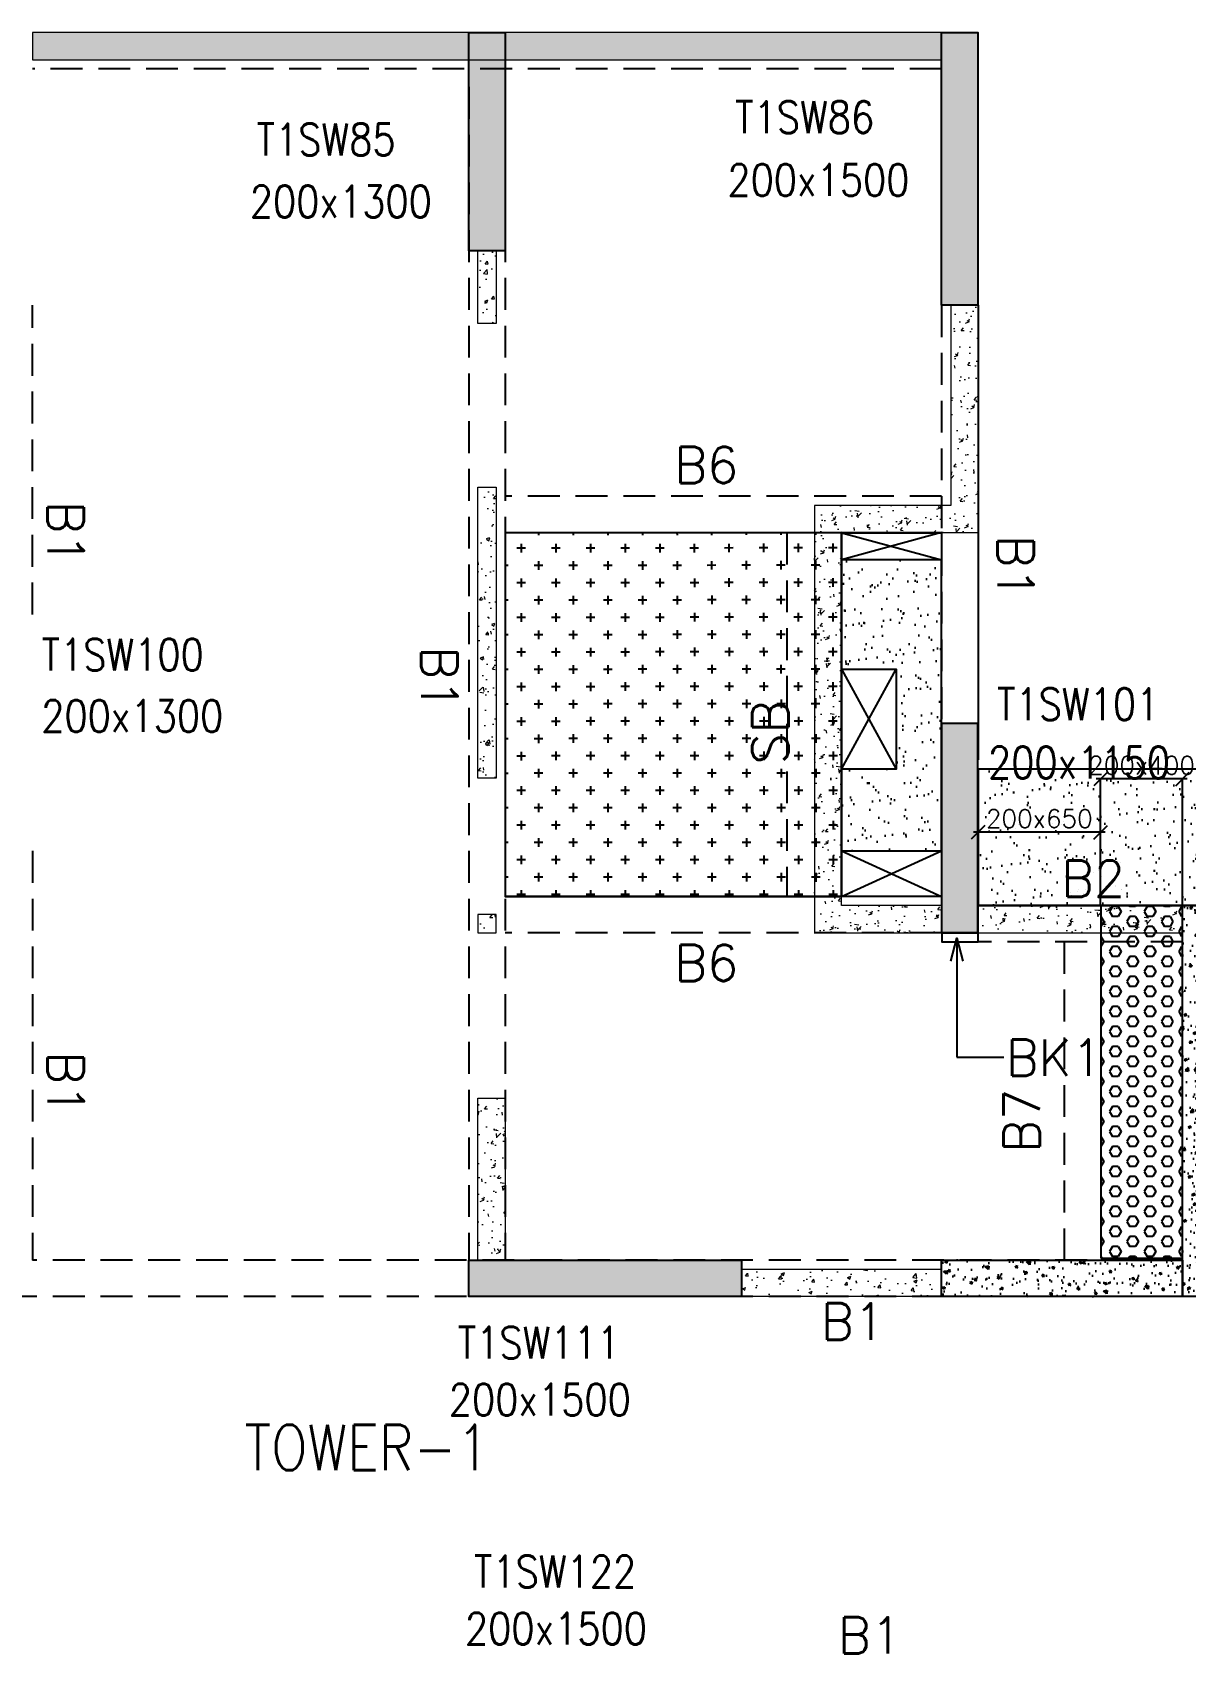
# Model space of a CAD drawing. Header units: millimetres. Extents: x 1078357 to 2594950, y -4969473 to -4636555.
# Drawn here: x 2106885 to 2113227, y -4665822 to -4656909 of the extents above; entities that cross this region are included whole.
import ezdxf

# ---------------------------------------------------------------- set-up
doc = ezdxf.new("R2010")
doc.units = ezdxf.units.MM
doc.header["$PDMODE"] = 35
for name, pattern in [('CONTINOUS', [0]), ('HIDDEN', [0.375, 0.25, -0.125]), ('New Retail block$0$CONTINOUS', [0])]:
    doc.linetypes.add(name, pattern=pattern)
doc.layers.get('0').update_dxf_attribs({"lineweight": 0})
doc.layers.get('Defpoints').update_dxf_attribs({"lineweight": 0})
for name, color, linetype, lineweight in [('A-_ANOTDIMA_D-', 6, 'Continuous', 13), ('COL. NO.', 30, 'Continuous', 25), ('COL. SIZE', 7, 'Continuous', 25), ('DIM', 9, 'Continuous', 25), ('HATCH', 8, 'Continuous', 30), ('RCC UPSTAND', 43, 'Continuous', 30), ('S-NON STR RCC WALL', 8, 'Continuous', 0)]:
    doc.layers.add(name, color=color, linetype=linetype, lineweight=lineweight)
for name, color, linetype in [('B-200x325', 201, 'HIDDEN'), ('B-200x375', 41, 'HIDDEN'), ('B-200x650', 241, 'HIDDEN'), ('B-300xSLAB THK.', 151, 'Continuous'), ('BK1-200x650', 241, 'HIDDEN'), ('DC BEAM NO.', 7, 'Continuous'), ('DROP SLAB', 8, 'Continuous'), ('NON STR. RCC WALL', 6, 'Continuous'), ('S-COLUMN_SHEAR WALL', 1, 'Continuous'), ('S-PROJECTION', 54, 'New Retail block$0$CONTINOUS'), ('SLAB FOLD', 8, 'Continuous'), ('TEXT', 7, 'Continuous')]:
    doc.layers.add(name, color=color, linetype=linetype)
doc.styles.add('Roman', font='romans')
doc.styles.add('ROMANS', font='romans.shx', dxfattribs={"width": 0.85})
doc.dimstyles.new('HARESH', dxfattribs={"dimtxt": 150, "dimasz": 75, "dimexe": 0, "dimexo": 0, "dimgap": 25, "dimtad": 1, "dimdec": 0, "dimdsep": 46, "dimtxsty": 'Roman', "dimblk": 'OBLIQUE', "dimcen": 225, "dimdle": 25, "dimclrd": 2, "dimclre": 2, "dimclrt": 7, "dimadec": 8, "dimazin": 1, "dimtfac": 1, "dimtdec": 0, "dimtmove": 0, "dimatfit": 0, "dimfxl": 1, "dimlwd": -1, "dimlwe": -1, "dimarcsym": 0})
pattern_1 = [(50, (-4290485.55, 23160377.68), (182.184669, -15.9390855), [19.05, -209.55]), (355, (-4290485.55, 23160377.68), (-35.2434214, 191.0568452), [15.24, -167.6405842]), (100.4514447, (-4290470.37, 23160376.35), (146.9412471, 175.1177519), [16.1900088, -178.0902446]), (46.1842, (-4290485.55, 23160428.48), (271.0790409, -42.042328), [28.575, -314.325]), (96.6355576, (-4290462.96, 23160424.97), (237.404134, 247.4261246), [24.2850231, -267.1356082]), (351.1841512, (-4290485.55, 23160428.48), (237.404134, 247.4261246), [22.859967, -251.459732]), (21, (-4290460.15, 23160415.78), (151.6143913, -102.2651982), [19.05, -209.55]), (326, (-4290460.15, 23160415.78), (61.8020283, 184.1879661), [15.24, -167.64]), (71.451445, (-4290447.52, 23160407.26), (213.4164193, 81.9227689), [16.1900088, -178.0899376]), (37.5, (-4290485.55, 23160377.68), (3.08860325, 84.55503887), [0, -165.608, 0, -170.18, 0, -168.275]), (7.5, (-4290485.55, 23160377.68), (66.8196625, 100.18057482), [0, -97.028, 0, -161.798, 0, -64.135]), (327.5, (-4290542.194, 23160377.68), (135.59059517, -5.728744), [0, -63.5, 0, -198.12, 0, -262.89]), (317.5, (-4290567.59, 23160377.68), (148.1291814, 25.42649103), [0, -82.55, 0, -131.572, 0, -186.69])]

# ---------------------------------------------------------------- blocks, each defined once
blk = doc.blocks.new('_Oblique')
at = {"color": 0, "linetype": 'ByBlock', "lineweight": -2}
blk.add_line((-0.5, -0.5), (0.5, 0.5), dxfattribs=at)
blk = doc.blocks.new('*D1560')
at = {"layer": 'Defpoints', "color": 0, "ltscale": 700, "transparency": 16777216}
for p in [(2112759.6, -4661013.9), (2112759.6, -4661709, 0), (2113209.7, -4661709, 0)]:
    blk.add_point(p, dxfattribs=at)
at = {"layer": 'DIM', "color": 2, "ltscale": 700, "transparency": 16777216}
for p, q in [((2113234.7, -4661013.9), (2112734.6, -4661013.9)), ((2112759.6, -4661709), (2112759.6, -4661013.9)), ((2113209.7, -4661709), (2113209.7, -4661013.9))]:
    blk.add_line(p, q, dxfattribs=at)
at = {"layer": 'DIM', "color": 2, "ltscale": 700, "transparency": 16777216, "xscale": 75, "yscale": 75, "zscale": 75, "rotation": 180}
blk.add_blockref('_Oblique', (2112759.6, -4661013.9), dxfattribs=at)
at = {"layer": 'DIM', "color": 2, "ltscale": 700, "transparency": 16777216, "xscale": 75, "yscale": 75, "zscale": 75}
blk.add_blockref('_Oblique', (2113209.7, -4661013.9), dxfattribs=at)
at = {"layer": 'DIM', "color": 7, "ltscale": 700, "transparency": 16777216, "insert": (2112984.7, -4660938.9), "char_height": 150, "attachment_point": 5, "style": 'Roman'}
blk.add_mtext('{\\H0.666667x;200x400}', dxfattribs=at)
blk = doc.blocks.new('*D1561')
at = {"layer": 'Defpoints', "color": 0, "ltscale": 700, "transparency": 16777216}
for p in [(2112084.9, -4661306.9), (2112084.9, -4661708.9, 0), (2112759.6, -4661709, 0)]:
    blk.add_point(p, dxfattribs=at)
at = {"layer": 'DIM', "color": 2, "ltscale": 700, "transparency": 16777216}
for p, q in [((2112784.6, -4661306.9), (2112059.9, -4661306.9)), ((2112084.9, -4661708.9), (2112084.9, -4661306.9)), ((2112759.6, -4661709), (2112759.6, -4661306.9))]:
    blk.add_line(p, q, dxfattribs=at)
at = {"layer": 'DIM', "color": 2, "ltscale": 700, "transparency": 16777216, "xscale": 75, "yscale": 75, "zscale": 75, "rotation": 180}
blk.add_blockref('_Oblique', (2112084.9, -4661306.9), dxfattribs=at)
at = {"layer": 'DIM', "color": 2, "ltscale": 700, "transparency": 16777216, "xscale": 75, "yscale": 75, "zscale": 75}
blk.add_blockref('_Oblique', (2112759.6, -4661306.9), dxfattribs=at)
at = {"layer": 'DIM', "color": 7, "ltscale": 700, "transparency": 16777216, "insert": (2112422.3, -4661231.9), "char_height": 150, "attachment_point": 5, "style": 'Roman'}
blk.add_mtext('{\\H0.666667x;200x650}', dxfattribs=at)
blk = doc.blocks.new('G$CD63B60BD')
at = {"layer": 'COL. NO.', "linetype": 'Continuous', "style": 'ROMANS', "width": 0.85}
for s, p in [('T1SW86', (61839.4, 15346.7, -320.4)), ('T1SW85', (59207.6, 15224, -320.4)), ('T1SW100', (58025.2, 12391.2, -320.4)), ('T1SW101', (63279.5, 12119.6, -320.4)), ('T1SW111', (60314.4, 8609.2, -320.4)), ('T1SW122', (60403.1, 7350.6, -320.4))]:
    blk.add_text(s, height=175, dxfattribs=at).set_placement(p)
at = {"layer": 'COL. SIZE', "linetype": 'Continuous', "style": 'ROMANS', "width": 0.85}
for s, p in [('200x1500', (61797.3, 15000.9, -320.4)), ('200x1300', (59170.8, 14882.7, -320.4)), ('200x1300', (58024, 12054.3, -320.4)), ('200x1150', (63230.3, 11798.7, -320.4)), ('200x1500', (60265.2, 8295.7, -320.4)), ('200x1500', (60354, 7037.1, -320.4))]:
    blk.add_text(s, height=175, dxfattribs=at).set_placement(p)

msp = doc.modelspace()

# ---------------------------------------------------------------- hatches: boundary and pattern name
at = {"layer": 'DROP SLAB'}
h = msp.add_hatch(dxfattribs=at)
h.set_pattern_fill('CROSS', color=8, scale=15, angle=0.03079)
h.set_pattern_definition([(180.03079016, (-1215506.8, 9380796.94), (-95.1987999, -95.3011726), [47.625, -142.875]), (270.03079016, (-1215530.63, 9380820.74), (95.3011726, -95.1987999), [47.625, -142.875])])
h.paths.add_polyline_path([(2111334.6, -4659659.7), (2109484.9, -4659659.8), (2109484.9, -4661659.7), (2111334.6, -4661659.5)])
at = {"layer": 'HATCH'}
h = msp.add_hatch(dxfattribs=at)
h.set_pattern_fill('AR-SAND', color=8, scale=3, angle=0.02985)
h.set_pattern_definition([(37.47015413, (-2920148.67, 18698699.15), (-4.72361136, 146.8264517), [0, -115.824, 0, -129.54, 0, -123.825]), (7.4701541, (-2920148.67, 18698699.15), (134.9689868, 214.9772528), [0, -62.484, 0, -104.394, 0, -40.005]), (327.4701541, (-2920242.4, 18698699.2), (237.2979035, 0.3075449), [0, -38.1, 0, -137.16, 0, -179.07]), (317.4701541, (-2920242.4, 18698699.2), (229.1017424, 66.759465), [0, -19.05, 0, -89.916, 0, -102.87])])
h.paths.add_polyline_path([(2111884.3, -4659809.5), (2111334.3, -4659809.5), (2111334.3, -4660409.5), (2111634.3, -4660409.5), (2111634.3, -4660959.5), (2111334.3, -4660959.4), (2111334.3, -4661409.5), (2111884.3, -4661409.5)])
h = msp.add_hatch(dxfattribs=at)
h.set_pattern_fill('AR-SAND', color=8, scale=3, angle=179.97015)
h.set_pattern_definition([(37.4701541, (-1935823.01, 14014679.97), (-4.72361136, 146.8264517), [0, -115.824, 0, -129.54, 0, -123.825]), (7.4701541, (-1935823.01, 14014679.97), (134.9689868, 214.9772528), [0, -62.484, 0, -104.394, 0, -40.005]), (327.4701541, (-1935916.74, 14014680.02), (237.2979035, 0.3075449), [0, -38.1, 0, -137.16, 0, -179.07]), (317.4701541, (-1935916.74, 14014680.02), (229.1017424, 66.759465), [0, -19.05, 0, -89.916, 0, -102.87])])
h.paths.add_polyline_path([(2114535.2, -4660959.4), (2112085.2, -4660959.4), (2112085.2, -4661709.4), (2114535.2, -4661709.4)])
h = msp.add_hatch(dxfattribs=at)
h.set_pattern_fill('AR-SAND', color=8, scale=3, angle=179.97015)
h.set_pattern_definition([(37.4701541, (-1935822.92, 14014679.97), (-4.72361136, 146.8264517), [0, -115.824, 0, -129.54, 0, -123.825]), (7.4701541, (-1935822.92, 14014679.97), (134.9689868, 214.9772528), [0, -62.484, 0, -104.394, 0, -40.005]), (327.4701541, (-1935916.64, 14014680.02), (237.2979035, 0.3075449), [0, -38.1, 0, -137.16, 0, -179.07]), (317.4701541, (-1935916.64, 14014680.02), (229.1017424, 66.759465), [0, -19.05, 0, -89.916, 0, -102.87])])
h.paths.add_polyline_path([(2114535.3, -4661109.5), (2112085.3, -4661109.5), (2112085.3, -4661709.4), (2114535.3, -4661709.4)])
at = {"layer": 'RCC UPSTAND'}
h = msp.add_hatch(dxfattribs=at)
h.set_pattern_fill('AR-CONC', color=8, scale=20, angle=360)
h.set_pattern_definition([(50, (-424009.57, -1453334.53), (143.4520365, -12.550427), [15, -165]), (355, (-424009.57, -1453334.53), (-27.7502667, 150.438427), [12, -132]), (100.4514445, (-423997.61, -1453335.58), (115.7017693, 137.887998), [12.7480384, -140.2284224]), (46.1842, (-424009.57, -1453294.53), (213.448266, -33.103856), [22.5, -247.5]), (96.6356355, (-423991.78, -1453297.29), (186.932389, 194.82372), [19.122068, -210.342752]), (351.184164, (-424009.57, -1453294.53), (186.932389, 194.82372), [18, -198]), (21, (-423989.57, -1453304.53), (119.3814104, -80.523778), [15, -165]), (326, (-423989.57, -1453304.53), (48.6630664, 145.030009), [12, -132]), (71.4514447, (-423979.62, -1453311.24), (168.0444753, 64.5062306), [12.748038, -140.2284224]), (37.5, (-424009.57, -1453334.53), (2.43197106, 66.57877077), [0, -130.4, 0, -134, 0, -132.5]), (7.5, (-424009.57, -1453334.53), (52.6139075, 78.8823424), [0, -76.4, 0, -127.4, 0, -50.5]), (327.5, (-424054.17, -1453334.53), (106.7644872, -4.51097435), [0, -50, 0, -156, 0, -207]), (317.5, (-424074.17, -1453334.53), (116.6372339, 20.0209965), [0, -65, 0, -103.6, 0, -147])])
h.paths.add_polyline_path([(2113409.9, -4663859.5), (2113209.9, -4663859.5), (2113209.9, -4661709.5), (2113409.9, -4661709.5)])
h = msp.add_hatch(dxfattribs=at)
h.set_pattern_fill('AR-CONC', color=8, scale=20, angle=90)
h.set_pattern_definition([(140, (-1096490.06, -7201079.05), (12.550427, 143.4520365), [15, -165]), (85, (-1096490.06, -7201079.05), (-150.438427, -27.7502667), [12, -132]), (190.4514445, (-1096489.02, -7201067.1), (-137.887998, 115.7017693), [12.7480384, -140.2284224]), (136.1842, (-1096530.06, -7201079.05), (33.103856, 213.448266), [22.5, -247.5]), (186.6356355, (-1096527.3, -7201061.27), (-194.82372, 186.932389), [19.122068, -210.342752]), (81.184164, (-1096530.06, -7201079.05), (-194.82372, 186.932389), [18, -198]), (111, (-1096520.06, -7201059.05), (80.523778, 119.3814104), [15, -165]), (56, (-1096520.06, -7201059.05), (-145.030009, 48.6630664), [12, -132]), (161.4514447, (-1096513.35, -7201049.1), (-64.5062306, 168.0444753), [12.748038, -140.2284224]), (127.5, (-1096490.065, -7201079.053), (-66.57877077, 2.43197106), [0, -130.4, 0, -134, 0, -132.5]), (97.5, (-1096490.065, -7201079.05), (-78.8823424, 52.6139075), [0, -76.4, 0, -127.4, 0, -50.5]), (57.5, (-1096490.065, -7201123.653), (4.51097435, 106.7644872), [0, -50, 0, -156, 0, -207]), (47.5, (-1096490.06, -7201143.65), (-20.0209965, 116.6372339), [0, -65, 0, -103.6, 0, -147])])
h.paths.add_polyline_path([(2113209.9, -4663659.5), (2113209.9, -4663859.5), (2111884.9, -4663859.5), (2111884.9, -4663659.6)])
at = {"layer": 'S-COLUMN_SHEAR WALL', "lineweight": 25}
h = msp.add_hatch(color=1, dxfattribs=at)
h.dxf.hatch_style = 1
h.paths.add_polyline_path([(2109284.9, -4658109.6), (2109484.9, -4658109.6), (2109484.9, -4656909.5), (2109284.9, -4656909.5)])
at = {"layer": 'S-COLUMN_SHEAR WALL', "lineweight": 25, "extrusion": (-1.00316e-06, 2.11765e-11, 1)}
h = msp.add_hatch(color=1, dxfattribs=at)
h.dxf.hatch_style = 1
h.paths.add_polyline_path([(2111884.9, -4656909.5), (2112084.9, -4656909.5), (2112084.9, -4658409.5), (2111884.9, -4658409.5)])
h = msp.add_hatch(color=1, dxfattribs=at)
h.dxf.hatch_style = 1
h.paths.add_polyline_path([(2111884.9, -4661859.5), (2112084.9, -4661859.5), (2112084.9, -4660709.5), (2111884.9, -4660709.5)])
at = {"layer": 'S-COLUMN_SHEAR WALL', "lineweight": 25}
h = msp.add_hatch(color=1, dxfattribs=at)
h.dxf.hatch_style = 1
h.paths.add_polyline_path([(2109284.9, -4663659.5), (2110784.9, -4663659.5), (2110784.9, -4663859.5), (2109284.9, -4663859.5)])
at = {"layer": 'S-NON STR RCC WALL'}
h = msp.add_hatch(dxfattribs=at)
h.set_pattern_fill('AR-CONC', color=256)
h.set_pattern_definition([(50, (-5387710.27, 27844396.87), (182.184669, -15.93908554), [19.05, -209.55]), (355, (-5387710.27, 27844396.87), (-35.2434214, 191.0568452), [15.24, -167.6405842]), (100.4514447, (-5387695.09, 27844395.54), (146.9412471, 175.1177519), [16.1900088, -178.0902446]), (46.1842, (-5387710.27, 27844447.67), (271.0790409, -42.042328), [28.575, -314.325]), (96.6355576, (-5387687.68, 27844444.16), (237.404134, 247.4261246), [24.2850231, -267.1356082]), (351.1841512, (-5387710.27, 27844447.67), (237.404134, 247.4261246), [22.859967, -251.459732]), (21, (-5387684.87, 27844434.97), (151.6143913, -102.2651982), [19.05, -209.55]), (326, (-5387684.87, 27844434.97), (61.8020283, 184.1879661), [15.24, -167.64]), (71.451445, (-5387672.23, 27844426.44), (213.4164193, 81.9227689), [16.1900088, -178.0899376]), (37.5, (-5387710.27, 27844396.865), (3.08860325, 84.55503887), [0, -165.608, 0, -170.18, 0, -168.275]), (7.5, (-5387710.27, 27844396.865), (66.8196625, 100.18057482), [0, -97.028, 0, -161.798, 0, -64.135]), (327.5, (-5387766.91, 27844396.865), (135.59059517, -5.72874399), [0, -63.5, 0, -198.12, 0, -262.89]), (317.5, (-5387792.31, 27844396.87), (148.1291814, 25.42649103), [0, -82.55, 0, -131.572, 0, -186.69])])
h.paths.add_polyline_path([(2111882.4, -4656909.5), (2106885.3, -4656909.5), (2106885.3, -4657059.5), (2111882.4, -4657059.5)])
h = msp.add_hatch(dxfattribs=at)
h.set_pattern_fill('AR-CONC', color=256, angle=180)
h.set_pattern_definition([(50, (2109398.17, -4843902.48), (182.18467, -15.93909), [19.05, -209.55]), (355, (2109398.17, -4843902.48), (-35.24342, 191.05685), [15.24, -167.64058]), (100.45144, (2109413.35, -4843903.81), (146.94125, 175.11775), [16.19, -178.09024]), (46.1842, (2109398.17, -4843851.68), (271.07904, -42.04233), [28.575, -314.325]), (96.63556, (2109420.76, -4843855.19), (237.40413, 247.42612), [24.28502, -267.1356]), (351.18415, (2109398.17, -4843851.68), (237.40413, 247.42612), [22.85997, -251.45973]), (21, (2109423.57, -4843864.38), (151.61439, -102.2652), [19.05, -209.55]), (326, (2109423.57, -4843864.38), (61.80203, 184.18797), [15.24, -167.64]), (71.45144, (2109436.2, -4843872.9), (213.41642, 81.92277), [16.19, -178.08994]), (37.5, (2109398.17, -4843902.48), (3.088603, 84.55504), [0, -165.608, 0, -170.18, 0, -168.275]), (7.5, (2109398.17, -4843902.48), (66.819663, 100.180575), [0, -97.028, 0, -161.798, 0, -64.135]), (327.5, (2109341.526, -4843902.48), (135.590595, -5.728744), [0, -63.5, 0, -198.12, 0, -262.89]), (317.5, (2109316.13, -4843902.48), (148.12918, 25.42649), [0, -82.55, 0, -131.572, 0, -186.69])])
h.paths.add_polyline_path([(2109335.4, -4658109.5), (2109435.4, -4658109.5), (2109435.3, -4658509.5), (2109335.3, -4658509.5)])
h = msp.add_hatch(dxfattribs=at)
h.set_pattern_fill('AR-CONC', color=256)
h.set_pattern_definition(pattern_1)
h.paths.add_polyline_path([(2111185.3, -4659509.5), (2111185.3, -4661859.5), (2111885.3, -4661859.5), (2111885.3, -4661709.5), (2111335.3, -4661709.5), (2111335.3, -4659659.5), (2112085.3, -4659659.5), (2112085.3, -4658409.4), (2111935.3, -4658409.4), (2111935.3, -4659509.5)])
h = msp.add_hatch(dxfattribs=at)
h.set_pattern_fill('AR-CONC', color=256, angle=180)
h.set_pattern_definition([(50, (3206622.88, -9527921.67), (182.184669, -15.9390855), [19.05, -209.55]), (355, (3206622.88, -9527921.67), (-35.2434214, 191.056845), [15.24, -167.640584]), (100.4514447, (3206638.07, -9527923), (146.941247, 175.117752), [16.190009, -178.0902446]), (46.1842, (3206622.88, -9527870.87), (271.079041, -42.042328), [28.575, -314.325]), (96.6355576, (3206645.47, -9527874.37), (237.404134, 247.426125), [24.285023, -267.135608]), (351.184151, (3206622.88, -9527870.87), (237.404134, 247.426125), [22.859967, -251.459732]), (21, (3206648.28, -9527883.57), (151.6143913, -102.265198), [19.05, -209.55]), (326, (3206648.28, -9527883.57), (61.802028, 184.187966), [15.24, -167.64]), (71.451445, (3206660.92, -9527892.09), (213.416419, 81.922769), [16.190009, -178.0899376]), (37.5, (3206622.884, -9527921.67), (3.08860325, 84.5550389), [0, -165.608, 0, -170.18, 0, -168.275]), (7.5, (3206622.88, -9527921.67), (66.8196625, 100.1805748), [0, -97.028, 0, -161.798, 0, -64.135]), (327.5, (3206566.24, -9527921.67), (135.5905952, -5.728744), [0, -63.5, 0, -198.12, 0, -262.89]), (317.5, (3206540.84, -9527921.67), (148.1291814, 25.426491), [0, -82.55, 0, -131.572, 0, -186.69])])
h.paths.add_polyline_path([(2109335.3, -4659409.5), (2109435.3, -4659409.5), (2109435.3, -4661009.5), (2109335.3, -4661009.5)])
h = msp.add_hatch(dxfattribs=at)
h.set_pattern_fill('AR-CONC', color=256)
h.set_pattern_definition(pattern_1)
h.paths.add_polyline_path([(2113210.3, -4661709.5), (2112085.3, -4661709.5), (2112085.3, -4661859.5), (2113210.3, -4661859.5)])
h = msp.add_hatch(dxfattribs=at)
h.set_pattern_fill('AR-CONC', color=256, angle=180)
h.set_pattern_definition([(50, (3206609.67, -9529286.33), (182.184669, -15.9390855), [19.05, -209.55]), (355, (3206609.67, -9529286.33), (-35.2434214, 191.056845), [15.24, -167.640584]), (100.4514447, (3206624.85, -9529287.66), (146.941247, 175.117752), [16.190009, -178.0902446]), (46.1842, (3206609.67, -9529235.53), (271.079041, -42.042328), [28.575, -314.325]), (96.6355576, (3206632.26, -9529239.04), (237.404134, 247.426125), [24.285023, -267.135608]), (351.184151, (3206609.67, -9529235.53), (237.404134, 247.426125), [22.859967, -251.459732]), (21, (3206635.07, -9529248.23), (151.6143913, -102.265198), [19.05, -209.55]), (326, (3206635.07, -9529248.23), (61.802028, 184.187966), [15.24, -167.64]), (71.451445, (3206647.7, -9529256.76), (213.416419, 81.922769), [16.190009, -178.0899376]), (37.5, (3206609.67, -9529286.333), (3.08860325, 84.5550389), [0, -165.608, 0, -170.18, 0, -168.275]), (7.5, (3206609.67, -9529286.33), (66.8196625, 100.1805748), [0, -97.028, 0, -161.798, 0, -64.135]), (327.5, (3206553.03, -9529286.333), (135.5905952, -5.728744), [0, -63.5, 0, -198.12, 0, -262.89]), (317.5, (3206527.63, -9529286.33), (148.1291814, 25.426491), [0, -82.55, 0, -131.572, 0, -186.69])])
h.paths.add_polyline_path([(2109335.3, -4661859.5), (2109435.3, -4661859.5), (2109435.3, -4661759.5), (2109335.3, -4661759.5)])
h = msp.add_hatch(dxfattribs=at)
h.set_pattern_fill('AR-CONC', color=256, angle=180)
h.set_pattern_definition([(50, (-5342200.01, 27844396.86), (182.184669, -15.93908554), [19.05, -209.55]), (355, (-5342200.01, 27844396.86), (-35.2434214, 191.0568452), [15.24, -167.6405842]), (100.4514447, (-5342184.83, 27844395.53), (146.9412471, 175.1177519), [16.1900088, -178.0902446]), (46.1842, (-5342200.01, 27844447.66), (271.0790409, -42.042328), [28.575, -314.325]), (96.6355576, (-5342177.42, 27844444.15), (237.404134, 247.4261246), [24.2850231, -267.1356082]), (351.1841512, (-5342200, 27844447.66), (237.404134, 247.4261246), [22.859967, -251.459732]), (21, (-5342174.61, 27844434.96), (151.6143913, -102.2651982), [19.05, -209.55]), (326, (-5342174.61, 27844434.96), (61.8020283, 184.1879661), [15.24, -167.64]), (71.451445, (-5342161.98, 27844426.44), (213.4164193, 81.9227689), [16.1900088, -178.0899376]), (37.5, (-5342200.01, 27844396.86), (3.08860325, 84.55503887), [0, -165.608, 0, -170.18, 0, -168.275]), (7.5, (-5342200.01, 27844396.86), (66.8196625, 100.18057482), [0, -97.028, 0, -161.798, 0, -64.135]), (327.5, (-5342256.655, 27844396.86), (135.59059517, -5.72874399), [0, -63.5, 0, -198.12, 0, -262.89]), (317.5, (-5342282.05, 27844396.86), (148.1291814, 25.42649103), [0, -82.55, 0, -131.572, 0, -186.69])])
h.paths.add_polyline_path([(2109335.3, -4662769.5), (2109485.3, -4662769.5), (2109485.3, -4663659.4), (2109335.3, -4663659.4)])
at = {"layer": 'S-NON STR RCC WALL', "ltscale": 700}
h = msp.add_hatch(dxfattribs=at)
h.set_pattern_fill('AR-CONC', color=256)
h.set_pattern_definition([(50, (2070818.55, -4852168.96), (182.18467, -15.93909), [19.05, -209.55]), (355, (2070818.55, -4852168.96), (-35.24342, 191.05685), [15.24, -167.64058]), (100.45144, (2070833.73, -4852170.29), (146.94125, 175.11775), [16.19, -178.09024]), (46.1842, (2070818.55, -4852118.16), (271.07904, -42.04233), [28.575, -314.325]), (96.63556, (2070841.14, -4852121.66), (237.40413, 247.42612), [24.28502, -267.1356]), (351.18415, (2070818.55, -4852118.16), (237.40413, 247.42612), [22.85997, -251.45973]), (21, (2070843.95, -4852130.86), (151.61439, -102.2652), [19.05, -209.55]), (326, (2070843.95, -4852130.86), (61.80203, 184.18797), [15.24, -167.64]), (71.45144, (2070856.58, -4852139.38), (213.41642, 81.92277), [16.19, -178.08994]), (37.5, (2070818.547, -4852168.96), (3.088603, 84.555039), [0, -165.608, 0, -170.18, 0, -168.275]), (7.5, (2070818.55, -4852168.96), (66.819663, 100.180575), [0, -97.028, 0, -161.798, 0, -64.135]), (327.5, (2070761.905, -4852168.96), (135.590595, -5.728744), [0, -63.5, 0, -198.12, 0, -262.89]), (317.5, (2070736.5, -4852168.96), (148.12918, 25.42649), [0, -82.55, 0, -131.572, 0, -186.69])])
h.paths.add_polyline_path([(2111885.1, -4663859.5), (2110785.1, -4663859.5), (2110785.1, -4663709.5), (2111885.1, -4663709.5)])
at = {"layer": 'SLAB FOLD', "ltscale": 1000}
h = msp.add_hatch(dxfattribs=at)
h.set_pattern_fill('HEX', color=8, scale=10, angle=180)
h.set_pattern_definition([(180, (2051610.09, -4474904.467), (-7e-15, -54.992613), [31.75, -63.5]), (300, (2051610.09, -4474904.467), (47.625, 27.496307), [31.75, -63.5]), (240, (2051578.34, -4474904.467), (47.625, -27.496307), [31.75, -63.5])])
h.paths.add_polyline_path([(2113210.1, -4663648.9), (2112760.1, -4663648.9), (2112760.1, -4661709.5), (2113210.1, -4661709.5)])

# ---------------------------------------------------------------- linework, layer by layer
at = {"layer": 'B-200x325', "ltscale": 700}
for p, q in [((2111884.9, -4659459.8, 0), (2109484.9, -4659459.8, 0)), ((2111884.7, -4661859.6, 0), (2109484.9, -4661859.6, 0))]:
    msp.add_line(p, q, dxfattribs=at)
at = {"layer": 'B-200x325', "linetype": 'Continuous', "ltscale": 700}
for p, q in [((2111884.9, -4659659.8, 0), (2109484.9, -4659659.8, 0)), ((2111884.7, -4661659.6, 0), (2109484.9, -4661659.6, 0))]:
    msp.add_line(p, q, dxfattribs=at)
at = {"layer": 'B-200x375', "ltscale": 700}
msp.add_line((2112559.8, -4661909.6, 0), (2112559.8, -4663659.6, 0), dxfattribs=at)
at = {"layer": 'B-200x375', "linetype": 'Continuous', "ltscale": 700}
msp.add_line((2112759.8, -4661909.6, 0), (2112759.8, -4663648.9, 0), dxfattribs=at)
at = {"layer": 'B-200x650', "linetype": 'HIDDEN', "ltscale": 700}
for p, q in [((2111885.3, -4657109.5, 0), (2106885.3, -4657109.5, 0)), ((2109285.3, -4657209.5, 0), (2109285.3, -4663659.4, 0)), ((2109485.3, -4657209.5, 0), (2109485.3, -4663659.4, 0)), ((2106885.3, -4660109.4, 0), (2106885.3, -4658409.4, 0)), ((2111885.3, -4658409.4, 0), (2111885.3, -4660909.5, 0)), ((2106885.3, -4661409.5, 0), (2106885.3, -4663659.5, 0)), ((2113210.3, -4661909.4, 0), (2112085.3, -4661909.4, 0)), ((2113210.1, -4663659.4, 0), (2106885.3, -4663659.4, 0)), ((2113210.1, -4663859.4, 0), (2101010.1, -4663859.4, 0))]:
    msp.add_line(p, q, dxfattribs=at)
at = {"layer": 'B-200x650', "linetype": 'CONTINOUS', "ltscale": 700}
for p, q in [((2112085.3, -4658409.4, 0), (2112085.3, -4660909.5, 0)), ((2114535.3, -4661709.4, 0), (2112085.3, -4661709.4, 0))]:
    msp.add_line(p, q, dxfattribs=at)
at = {"layer": 'B-300xSLAB THK.', "linetype": 'HIDDEN', "ltscale": 700}
msp.add_line((2111034.6, -4659659.8, 0), (2111034.6, -4661659.6, 0), dxfattribs=at)
at = {"layer": 'B-300xSLAB THK.', "linetype": 'ByBlock', "ltscale": 700}
msp.add_line((2111334.6, -4659659.8, 0), (2111334.6, -4661659.6, 0), dxfattribs=at)
at = {"layer": 'BK1-200x650', "linetype": 'Continuous', "ltscale": 700, "elevation": 0}
msp.add_lwpolyline([(2112085.4, -4661859.6), (2111885.4, -4661859.6), (2111885.4, -4661909.7), (2112085.4, -4661909.7)], close=True, dxfattribs=at)
at = {"layer": 'DROP SLAB', "color": 3, "linetype": 'CONTINOUS', "ltscale": 500}
for p, q in [((2111884.6, -4659659.5, 0), (2111334.6, -4659809.5, 0)), ((2111335.5, -4659659.8, 0), (2111884.6, -4659809.5, 0)), ((2111334.9, -4660409.5, 0), (2111635, -4660959.5, 0)), ((2111334.9, -4660959.5, 0), (2111635, -4660409.5, 0)), ((2111335.1, -4661409.5, 0), (2111884.9, -4661659.6, 0)), ((2111335.1, -4661659.6, 0), (2111885.1, -4661409.5, 0))]:
    msp.add_line(p, q, dxfattribs=at)
at = {"layer": 'DROP SLAB', "color": 3, "linetype": 'CONTINOUS', "ltscale": 500, "elevation": 0}
for points in [[(2111334.6, -4659659.7), (2109484.9, -4659659.8), (2109484.9, -4661659.7), (2111334.6, -4661659.5)], [(2111334.6, -4659659.8), (2111884.6, -4659659.8), (2111884.6, -4659809.5), (2111334.6, -4659809.5)], [(2111335, -4660409.5), (2111635, -4660409.5), (2111635, -4660959.5), (2111335, -4660959.5)], [(2111335.1, -4661409.5), (2111884.9, -4661409.5), (2111884.9, -4661659.6), (2111335.1, -4661659.6)]]:
    msp.add_lwpolyline(points, close=True, dxfattribs=at)
at = {"layer": 'NON STR. RCC WALL', "elevation": 0}
for points in [[(2113409.9, -4663859.5), (2113209.9, -4663859.5), (2113209.9, -4661709.5), (2113409.9, -4661709.5)], [(2113209.9, -4663659.5), (2113209.9, -4663859.5), (2111884.9, -4663859.5), (2111884.9, -4663659.6)]]:
    msp.add_lwpolyline(points, close=True, dxfattribs=at)
at = {"layer": 'S-COLUMN_SHEAR WALL', "color": 1, "lineweight": 25, "elevation": 0}
for points in [[(2109284.9, -4656909.5), (2109484.9, -4656909.5), (2109484.9, -4658109.6), (2109284.9, -4658109.6)], [(2109284.9, -4663659.5), (2110784.9, -4663659.5), (2110784.9, -4663859.5), (2109284.9, -4663859.5)]]:
    msp.add_lwpolyline(points, close=True, dxfattribs=at)
at = {"layer": 'S-COLUMN_SHEAR WALL', "color": 1, "lineweight": 25, "extrusion": (-1.00316e-06, 2.11765e-11, 1), "elevation": -2.1}
for points in [[(2111884.9, -4656909.5), (2112084.9, -4656909.5), (2112084.9, -4658409.5), (2111884.9, -4658409.5)], [(2111884.9, -4661859.5), (2112084.9, -4661859.5), (2112084.9, -4660709.5), (2111884.9, -4660709.5)]]:
    msp.add_lwpolyline(points, close=True, dxfattribs=at)
at = {"layer": 'S-NON STR RCC WALL', "elevation": 0}
for points in [[(2111882.4, -4656909.5), (2106885.3, -4656909.5), (2106885.3, -4657059.5), (2111882.4, -4657059.5)], [(2109335.3, -4658109.5), (2109435.3, -4658109.5), (2109435.3, -4658509.5), (2109335.3, -4658509.5)], [(2111185.3, -4659509.5), (2111185.3, -4661859.5), (2111885.3, -4661859.5), (2111885.3, -4661709.5), (2111335.3, -4661709.5), (2111335.3, -4659659.5), (2112085.3, -4659659.5), (2112085.3, -4658409.4), (2111935.3, -4658409.4), (2111935.3, -4659509.5)], [(2113210.3, -4661709.5), (2112085.3, -4661709.5), (2112085.3, -4661859.5), (2113210.3, -4661859.5)]]:
    msp.add_lwpolyline(points, close=True, dxfattribs=at)
at = {"layer": 'S-NON STR RCC WALL', "ltscale": 700, "elevation": 0}
for points in [[(2109335.3, -4659409.5), (2109435.3, -4659409.5), (2109435.3, -4661009.5), (2109335.3, -4661009.5)], [(2109335.3, -4661859.5), (2109435.3, -4661859.5), (2109435.3, -4661759.5), (2109335.3, -4661759.5)], [(2109335.3, -4662769.5), (2109485.3, -4662769.5), (2109485.3, -4663659.4), (2109335.3, -4663659.4)], [(2111885.1, -4663859.5), (2110785.1, -4663859.5), (2110785.1, -4663709.5), (2111885.1, -4663709.5)]]:
    msp.add_lwpolyline(points, close=True, dxfattribs=at)
at = {"layer": 'S-PROJECTION', "elevation": 0}
msp.add_lwpolyline([(2114535.2, -4660959.4), (2112085.2, -4660959.4), (2112085.2, -4661709.4), (2114535.2, -4661709.4)], close=True, dxfattribs=at)
at = {"layer": 'SLAB FOLD', "color": 8, "ltscale": 1000, "elevation": 0}
msp.add_lwpolyline([(2111884.3, -4659809.5), (2111334.3, -4659809.5), (2111334.3, -4660409.5), (2111634.3, -4660409.5), (2111634.3, -4660959.5), (2111334.3, -4660959.4), (2111334.3, -4661409.5), (2111884.3, -4661409.5), (2111884.3, -4659809.5)], dxfattribs=at)
msp.add_lwpolyline([(2112759.9, -4663648.9), (2113210, -4663648.9), (2113210, -4661709.5), (2112759.9, -4661709.5)], close=True, dxfattribs=at)

# ---------------------------------------------------------------- block references
at = {"layer": 'A-_ANOTDIMA_D-', "color": 2, "ltscale": 700}
msp.add_blockref('G$CD63B60BD', (2048910, -4672809.5, 0), dxfattribs=at)

# ---------------------------------------------------------------- texts
at = {"layer": 'B-200x325', "linetype": 'Continuous', "ltscale": 700, "style": 'ROMANS'}
for p in [(2110415.4, -4659387.7, -2.7), (2110415.4, -4662124.9, -2.7)]:
    msp.add_text('B6', height=200, rotation=0.00055, dxfattribs=at).set_placement(p)
at = {"layer": 'B-200x375', "linetype": 'Continuous', "ltscale": 700, "style": 'ROMANS'}
msp.add_text('B7', height=200, rotation=90.00094, dxfattribs=at).set_placement((2112425, -4663069, -2.7))
at = {"layer": 'B-200x650', "linetype": 'HIDDEN', "ltscale": 500, "style": 'ROMANS'}
for rotation, p in [(269.99906, (2106968.5, -4659484.5, -2.7)), (269.99906, (2112191.8, -4659671.6, -2.7)), (269.99906, (2109023.3, -4660284.4, -2.7)), (269.99906, (2106968.5, -4662511.4, -2.7)), (359.99906, (2111222.3, -4664096.6, -2.7)), (0.00094, (2111315.7, -4665822.3, -2.7))]:
    msp.add_text('B1', height=200, rotation=rotation, dxfattribs=at).set_placement(p)
at = {"layer": 'B-300xSLAB THK.', "linetype": 'Continuous', "ltscale": 700, "style": 'ROMANS'}
msp.add_text('SB', height=200, rotation=90.00094, dxfattribs=at).set_placement((2111043.7, -4660933.9, -2.7))
at = {"layer": 'BK1-200x650', "linetype": 'Continuous', "ltscale": 700, "style": 'ROMANS'}
msp.add_text('BK1', height=200, rotation=359.99906, dxfattribs=at).set_placement((2112238.5, -4662646.1, -2.7))
at = {"layer": 'DC BEAM NO.', "linetype": 'Continuous', "ltscale": 500, "style": 'ROMANS'}
msp.add_text('B2', height=200, dxfattribs=at).set_placement((2112543, -4661662.3, -2.7))
at = {"layer": 'TEXT', "color": 6, "insert": (2109399.9, -4664564.3, 0.1), "char_height": 250, "width": 162, "attachment_point": 3, "rotation": 0.00094, "style": 'ROMANS'}
msp.add_mtext('TOWER-1', dxfattribs=at)

# ---------------------------------------------------------------- dimensions: what is measured, and where the dimension line sits
at = {"layer": 'DIM', "ltscale": 700}
dim = msp.add_linear_dim(base=(2112759.6, -4661013.9, 0), p1=(2113209.7, -4661709, 0), p2=(2112759.6, -4661709, 0), text='{\\H0.666667x;200x400}', dimstyle='HARESH', override={"dimtxsty": 'Roman'}, dxfattribs=at)
dim.commit()
dim.dimension.update_dxf_attribs({"geometry": '*D1560', "text_midpoint": (2112984.7, -4661013.9, 0), "dimtype": 160})
dim = msp.add_linear_dim(base=(2112084.9, -4661306.9, 0), p1=(2112759.6, -4661709, 0), p2=(2112084.9, -4661708.9, 0), text='{\\H0.666667x;200x650}', dimstyle='HARESH', override={"dimtxsty": 'Roman', "dimtmove": 1}, dxfattribs=at)
dim.commit()
dim.dimension.update_dxf_attribs({"geometry": '*D1561', "text_midpoint": (2112422.3, -4661231.9, 0)})

# ---------------------------------------------------------------- leaders
at = {"layer": 'BK1-200x650', "linetype": 'Continuous', "ltscale": 700}
msp.add_leader([(2111968.9, -4661889.9, 0), (2111968.9, -4662543.8, 0), (2112227.8, -4662543.8, 0)], dimstyle='HARESH', override={"dimasz": 125, "dimgap": 25, "dimtad": 0, "dimldrblk": 'Open30'}, dxfattribs=at)

doc.saveas('drawing.dxf')
